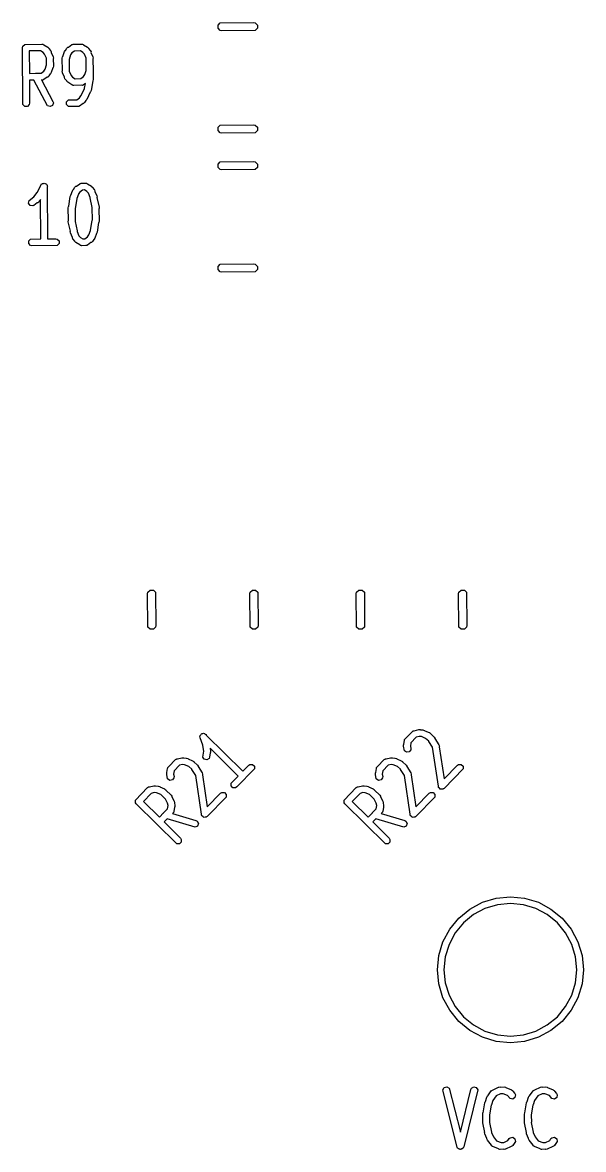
# Model space of a CAD drawing. Extents: x 124 to 187.4, y -113.2 to -74.
# Drawn here: x 143.58 to 151.65, y -112.55 to -96.34 of the extents above; entities that cross this region are included whole.
import ezdxf

# ---------------------------------------------------------------- set-up
doc = ezdxf.new("R2010")
doc.units = 0
doc.layers.add('BLACK', color=7, linetype='CONTINUOUS')

msp = doc.modelspace()

# ---------------------------------------------------------------- linework, layer by layer
at = {"layer": 'BLACK', "linetype": 'CONTINUOUS'}
for p, q in [((146.395003, -96.382039), (146.427475, -96.349567)), ((146.395003, -96.427961), (146.395003, -96.382039)), ((146.427475, -96.460433), (146.395003, -96.427961)), ((146.427475, -96.349567), (146.904564, -96.345)), ((146.904564, -96.345), (146.927525, -96.349567)), ((146.927525, -96.349567), (146.959997, -96.382039)), ((146.959997, -96.427961), (146.927525, -96.460433)), ((146.959997, -96.382039), (146.959997, -96.427961)), ((146.450436, -96.465), (146.427475, -96.460433)), ((146.927525, -96.460433), (146.450436, -96.465)), ((143.584643, -96.704895), (143.588449, -96.685761)), ((143.588449, -97.524029), (143.584643, -96.704895)), ((143.588449, -96.685761), (143.615509, -96.658701)), ((143.615509, -96.658701), (143.863214, -96.654895)), ((143.844029, -96.751677), (143.681154, -96.75418)), ((143.681154, -96.75418), (143.682653, -97.076716)), ((143.881554, -96.77441), (143.844029, -96.751677)), ((143.863214, -96.654895), (143.870462, -96.656336)), ((143.870462, -96.656336), (143.872917, -96.655846)), ((143.872917, -96.655846), (143.875323, -96.657303)), ((143.875323, -96.657303), (143.882348, -96.658701)), ((143.882348, -96.658701), (143.889598, -96.665951)), ((143.889598, -96.665951), (143.945722, -96.699951)), ((143.945722, -96.699951), (143.945832, -96.699967)), ((143.945832, -96.699967), (143.945919, -96.700071)), ((143.945919, -96.700071), (143.948092, -96.701387)), ((143.948092, -96.701387), (143.961901, -96.715168)), ((143.961901, -96.715168), (143.962912, -96.720227)), ((143.962912, -96.720227), (143.985428, -96.746933)), ((143.985428, -96.746933), (143.985462, -96.746949)), ((143.985462, -96.746949), (143.985482, -96.746998)), ((143.985482, -96.746998), (143.988928, -96.751085)), ((143.988928, -96.751085), (143.997364, -96.768676)), ((143.997364, -96.768676), (143.996651, -96.773665)), ((144.164591, -96.833427), (144.187827, -96.763529)), ((144.187827, -96.763529), (144.198109, -96.746949)), ((144.198109, -96.746949), (144.201744, -96.745296)), ((144.201744, -96.745296), (144.221628, -96.715375)), ((144.221628, -96.715375), (144.22167, -96.715168)), ((144.22167, -96.715168), (144.221857, -96.71503)), ((144.221857, -96.71503), (144.223214, -96.71299)), ((144.223214, -96.71299), (144.237739, -96.699966)), ((144.237739, -96.699966), (144.243609, -96.699127)), ((144.243609, -96.699127), (144.292622, -96.663292)), ((144.292622, -96.663292), (144.299452, -96.660471)), ((144.332022, -96.754562), (144.293477, -96.782744)), ((144.299452, -96.660471), (144.301223, -96.658701)), ((144.301223, -96.658701), (144.303926, -96.658623)), ((144.303926, -96.658623), (144.310654, -96.655846)), ((144.310654, -96.655846), (144.321969, -96.658109)), ((144.321969, -96.658109), (144.434643, -96.654895)), ((144.416253, -96.752159), (144.332022, -96.754562)), ((144.452983, -96.77441), (144.416253, -96.752159)), ((144.434643, -96.654895), (144.441891, -96.656336)), ((144.441891, -96.656336), (144.444346, -96.655846)), ((144.444346, -96.655846), (144.446752, -96.657303)), ((144.446752, -96.657303), (144.453777, -96.658701)), ((144.453777, -96.658701), (144.461027, -96.665951)), ((144.461027, -96.665951), (144.517151, -96.699951)), ((144.517151, -96.699951), (144.517261, -96.699967)), ((144.517261, -96.699967), (144.517348, -96.700071)), ((144.517348, -96.700071), (144.519521, -96.701387)), ((144.519521, -96.701387), (144.53333, -96.715168)), ((144.53333, -96.715168), (144.534341, -96.720227)), ((144.534341, -96.720227), (144.556857, -96.746934)), ((144.556857, -96.746934), (144.556892, -96.74695)), ((144.556892, -96.74695), (144.556912, -96.746999)), ((144.556912, -96.746999), (144.560357, -96.751085)), ((144.560357, -96.751085), (144.568793, -96.768676)), ((144.568793, -96.768676), (144.56808, -96.773664)), ((143.90224, -96.798947), (143.881554, -96.77441)), ((143.92756, -96.859404), (143.90224, -96.798947)), ((143.930292, -96.955181), (143.92756, -96.859404)), ((143.996651, -96.773665), (144.023627, -96.838075)), ((144.023627, -96.838075), (144.023694, -96.838142)), ((144.023694, -96.838142), (144.023696, -96.83824)), ((144.023696, -96.83824), (144.024316, -96.839719)), ((144.024316, -96.839719), (144.027471, -96.858972)), ((144.027471, -96.858972), (144.024476, -96.86556)), ((144.024476, -96.86556), (144.02745, -96.969819)), ((144.156071, -96.857276), (144.159877, -96.838142)), ((144.156101, -96.858966), (144.156071, -96.857276)), ((144.1561, -96.858972), (144.156101, -96.858966)), ((144.156101, -96.858976), (144.1561, -96.858972)), ((144.159368, -97.038866), (144.156101, -96.858976)), ((144.159877, -96.838142), (144.164591, -96.833427)), ((144.273837, -96.811807), (144.252928, -96.874705)), ((144.252928, -96.874705), (144.256033, -97.045677)), ((144.274643, -96.811085), (144.273837, -96.811807)), ((144.293477, -96.782744), (144.274643, -96.811085)), ((144.473667, -96.798944), (144.452983, -96.77441)), ((144.498951, -96.859317), (144.473667, -96.798944)), ((144.500999, -97.033543), (144.498951, -96.859317)), ((144.56808, -96.773664), (144.595056, -96.838076)), ((144.595056, -96.838076), (144.595122, -96.838142)), ((144.595122, -96.838142), (144.595123, -96.838235)), ((144.595123, -96.838235), (144.595745, -96.83972)), ((144.598899, -96.858972), (144.595455, -96.866547)), ((144.595455, -96.866547), (144.597529, -97.043043)), ((144.595745, -96.83972), (144.598899, -96.858972)), ((143.682653, -97.076716), (143.770652, -97.075364)), ((143.770652, -97.075364), (143.772969, -97.074148)), ((143.772969, -97.074148), (143.776581, -97.075273)), ((143.776581, -97.075273), (143.851762, -97.074117)), ((143.851762, -97.074117), (143.890093, -97.046092)), ((143.890093, -97.046092), (143.908928, -97.017752)), ((143.908928, -97.017752), (143.909733, -97.017029)), ((143.909733, -97.017029), (143.930292, -96.955181)), ((143.981826, -97.08354), (143.961942, -97.113461)), ((143.985462, -97.081888), (143.981826, -97.08354)), ((143.995744, -97.065308), (143.985462, -97.081888)), ((144.018979, -96.995409), (143.995744, -97.065308)), ((144.023694, -96.990695), (144.018979, -96.995409)), ((144.0275, -96.971561), (144.023694, -96.990695)), ((144.02745, -96.969819), (144.027471, -96.969865)), ((144.027471, -96.969865), (144.027453, -96.969918)), ((144.027453, -96.969918), (144.0275, -96.971561)), ((144.1561, -97.046057), (144.159368, -97.038866)), ((144.159255, -97.065309), (144.1561, -97.046057)), ((144.159875, -97.066789), (144.159255, -97.065309)), ((144.159877, -97.066886), (144.159875, -97.066789)), ((144.159943, -97.066952), (144.159877, -97.066886)), ((144.186919, -97.131362), (144.159943, -97.066952)), ((144.256033, -97.045677), (144.281331, -97.106081)), ((144.461522, -97.122283), (144.480356, -97.093943)), ((144.480356, -97.093943), (144.481162, -97.09322)), ((144.481162, -97.09322), (144.500999, -97.033543)), ((144.597529, -97.043043), (144.598899, -97.046056)), ((144.598899, -97.046056), (144.59761, -97.049931)), ((144.59761, -97.049931), (144.598928, -97.162038)), ((143.746646, -97.172221), (143.683101, -97.173197)), ((143.683101, -97.173197), (143.684643, -97.504895)), ((143.945494, -97.543309), (143.746646, -97.172221)), ((143.860333, -97.170474), (143.855067, -97.170555)), ((143.855067, -97.170555), (144.02177, -97.481654)), ((143.872917, -97.172991), (143.860333, -97.170474)), ((143.879733, -97.170176), (143.872917, -97.172991)), ((143.882348, -97.170136), (143.879733, -97.170176)), ((143.884118, -97.168365), (143.882348, -97.170136)), ((143.890949, -97.165545), (143.884118, -97.168365)), ((143.939963, -97.129708), (143.890949, -97.165545)), ((143.945832, -97.12887), (143.939963, -97.129708)), ((143.960357, -97.115847), (143.945832, -97.12887)), ((143.961713, -97.113806), (143.960357, -97.115847)), ((143.961901, -97.113669), (143.961713, -97.113806)), ((143.961942, -97.113461), (143.961901, -97.113669)), ((144.186207, -97.13635), (144.186919, -97.131362)), ((144.194642, -97.153941), (144.186207, -97.13635)), ((144.198088, -97.158029), (144.194642, -97.153941)), ((144.198109, -97.158078), (144.198088, -97.158029)), ((144.198142, -97.158093), (144.198109, -97.158078)), ((144.220658, -97.184801), (144.198142, -97.158093)), ((144.22167, -97.18986), (144.220658, -97.184801)), ((144.235479, -97.203641), (144.22167, -97.18986)), ((144.237649, -97.204955), (144.235479, -97.203641)), ((144.237738, -97.205061), (144.237649, -97.204955)), ((144.237849, -97.205076), (144.237738, -97.205061)), ((144.293972, -97.239076), (144.237849, -97.205076)), ((144.281331, -97.106081), (144.302016, -97.130617)), ((144.301223, -97.246327), (144.293972, -97.239076)), ((144.308247, -97.247724), (144.301223, -97.246327)), ((144.302016, -97.130617), (144.338746, -97.152868)), ((144.310654, -97.249182), (144.308247, -97.247724)), ((144.313108, -97.248691), (144.310654, -97.249182)), ((144.320357, -97.250133), (144.313108, -97.248691)), ((144.43303, -97.246918), (144.320357, -97.250133)), ((144.338746, -97.152868), (144.422977, -97.150465)), ((144.422977, -97.150465), (144.461522, -97.122283)), ((144.444346, -97.249182), (144.43303, -97.246918)), ((144.451073, -97.246404), (144.444346, -97.249182)), ((144.453777, -97.246327), (144.451073, -97.246404)), ((144.455547, -97.244556), (144.453777, -97.246327)), ((144.462378, -97.241736), (144.455547, -97.244556)), ((144.488235, -97.22283), (144.462378, -97.241736)), ((144.477133, -97.290128), (144.488235, -97.22283)), ((144.592583, -97.18371), (144.569501, -97.323633)), ((144.595122, -97.181172), (144.592583, -97.18371)), ((144.598928, -97.162038), (144.595122, -97.181172)), ((144.404379, -97.427045), (144.423213, -97.398705)), ((144.423213, -97.398705), (144.427535, -97.394829)), ((144.427535, -97.394829), (144.475636, -97.292058)), ((144.475636, -97.292058), (144.477133, -97.290128)), ((144.557629, -97.344888), (144.507935, -97.451065)), ((144.562234, -97.341738), (144.557629, -97.344888)), ((144.569501, -97.323633), (144.562234, -97.341738)), ((143.615509, -97.551089), (143.588449, -97.524029)), ((143.653777, -97.551089), (143.615509, -97.551089)), ((143.680837, -97.524029), (143.653777, -97.551089)), ((143.684643, -97.504895), (143.680837, -97.524029)), ((143.982031, -97.554689), (143.945494, -97.543309)), ((144.015914, -97.536901), (143.982031, -97.554689)), ((144.027294, -97.500364), (144.015914, -97.536901)), ((144.02177, -97.481654), (144.027294, -97.500364)), ((144.21702, -97.485761), (144.24408, -97.458701)), ((144.21702, -97.524029), (144.21702, -97.485761)), ((144.24408, -97.551089), (144.21702, -97.524029)), ((144.24408, -97.458701), (144.365834, -97.455227)), ((144.263214, -97.554895), (144.24408, -97.551089)), ((144.375887, -97.55168), (144.263214, -97.554895)), ((144.365834, -97.455227), (144.404379, -97.427045)), ((144.387203, -97.553944), (144.375887, -97.55168)), ((144.39393, -97.551166), (144.387203, -97.553944)), ((144.396634, -97.551089), (144.39393, -97.551166)), ((144.398404, -97.549318), (144.396634, -97.551089)), ((144.405235, -97.546498), (144.398404, -97.549318)), ((144.454249, -97.510661), (144.405235, -97.546498)), ((144.460119, -97.509823), (144.454249, -97.510661)), ((144.474644, -97.496799), (144.460119, -97.509823)), ((144.475999, -97.494758), (144.474644, -97.496799)), ((144.476187, -97.494622), (144.475999, -97.494758)), ((144.476228, -97.494414), (144.476187, -97.494622)), ((144.494458, -97.466982), (144.476228, -97.494414)), ((144.495974, -97.466477), (144.494458, -97.466982)), ((144.507935, -97.451065), (144.495974, -97.466477)), ((146.395003, -97.852039), (146.427475, -97.819567)), ((146.395003, -97.897961), (146.395003, -97.852039)), ((146.427475, -97.930433), (146.395003, -97.897961)), ((146.427475, -97.819567), (146.904564, -97.815)), ((146.904564, -97.815), (146.927525, -97.819567)), ((146.927525, -97.819567), (146.959997, -97.852039)), ((146.959997, -97.897961), (146.927525, -97.930433)), ((146.959997, -97.852039), (146.959997, -97.897961)), ((146.450436, -97.935), (146.427475, -97.930433)), ((146.927525, -97.930433), (146.450436, -97.935)), ((146.395003, -98.382039), (146.427475, -98.349567)), ((146.395003, -98.427961), (146.395003, -98.382039)), ((146.427475, -98.349567), (146.904564, -98.345)), ((146.904564, -98.345), (146.927525, -98.349567)), ((146.927525, -98.349567), (146.959997, -98.382039)), ((146.959997, -98.382039), (146.959997, -98.427961)), ((146.427475, -98.460433), (146.395003, -98.427961)), ((146.450436, -98.465), (146.427475, -98.460433)), ((146.927525, -98.460433), (146.450436, -98.465)), ((146.959997, -98.427961), (146.927525, -98.460433)), ((143.798963, -98.785305), (143.847064, -98.682534)), ((143.847064, -98.682534), (143.859025, -98.667122)), ((143.859025, -98.667122), (143.866832, -98.664519)), ((143.866832, -98.664519), (143.872651, -98.658701)), ((143.872651, -98.658701), (143.884289, -98.658701)), ((143.884289, -98.658701), (143.89533, -98.655021)), ((143.89533, -98.655021), (143.90269, -98.658701)), ((143.90269, -98.658701), (143.910919, -98.658701)), ((143.910919, -98.658701), (143.919148, -98.66693)), ((143.919148, -98.66693), (143.929558, -98.672135)), ((143.929558, -98.672135), (143.93216, -98.679942)), ((143.93216, -98.679942), (143.937979, -98.685761)), ((143.937979, -98.685761), (143.938033, -98.697563)), ((143.938033, -98.697563), (143.941659, -98.70844)), ((143.941659, -98.70844), (143.938119, -98.716002)), ((143.938119, -98.716002), (143.941558, -99.456174)), ((144.316029, -98.745297), (144.335914, -98.715375)), ((144.335914, -98.715375), (144.335956, -98.715168)), ((144.335956, -98.715168), (144.336143, -98.71503)), ((144.336143, -98.71503), (144.3375, -98.71299)), ((144.3375, -98.71299), (144.352026, -98.699966)), ((144.352026, -98.699966), (144.357894, -98.699127)), ((144.357894, -98.699127), (144.406907, -98.663293)), ((144.406907, -98.663293), (144.413736, -98.660472)), ((144.413736, -98.660472), (144.415508, -98.658701)), ((144.415508, -98.658701), (144.418371, -98.658558)), ((144.418371, -98.658558), (144.424938, -98.655846)), ((144.424938, -98.655846), (144.43448, -98.657754)), ((144.43448, -98.657754), (144.491785, -98.654895)), ((144.491785, -98.654895), (144.499033, -98.656336)), ((144.499033, -98.656336), (144.501488, -98.655846)), ((144.501488, -98.655846), (144.503894, -98.657303)), ((144.503894, -98.657303), (144.510919, -98.658701)), ((144.510919, -98.658701), (144.518169, -98.665951)), ((144.518169, -98.665951), (144.574291, -98.69995)), ((144.574291, -98.69995), (144.574402, -98.699966)), ((144.574402, -98.699966), (144.57449, -98.70007)), ((144.57449, -98.70007), (144.576663, -98.701387)), ((144.576663, -98.701387), (144.590472, -98.715168)), ((144.590472, -98.715168), (144.591483, -98.720226)), ((143.678812, -98.905644), (143.749177, -98.854196)), ((143.749177, -98.854196), (143.794642, -98.78918)), ((143.794642, -98.78918), (143.798963, -98.785305)), ((144.248129, -98.987984), (144.271214, -98.848061)), ((144.271214, -98.848061), (144.278481, -98.829956)), ((144.278481, -98.829956), (144.280487, -98.828583)), ((144.280487, -98.828583), (144.302111, -98.763529)), ((144.302111, -98.763529), (144.312393, -98.74695)), ((144.312393, -98.74695), (144.316029, -98.745297)), ((144.363791, -98.880285), (144.340929, -99.018872)), ((144.367174, -98.874832), (144.363791, -98.880285)), ((144.388123, -98.811807), (144.367174, -98.874832)), ((144.388928, -98.811086), (144.388123, -98.811807)), ((144.407763, -98.782743), (144.388928, -98.811086)), ((144.446673, -98.754294), (144.407763, -98.782743)), ((144.474618, -98.7529), (144.446673, -98.754294)), ((144.510124, -98.774409), (144.474618, -98.7529)), ((144.53081, -98.798945), (144.510124, -98.774409)), ((144.556982, -98.861437), (144.53081, -98.798945)), ((144.556927, -98.86649), (144.556982, -98.861437)), ((144.585799, -99.003839), (144.556927, -98.86649)), ((144.591483, -98.720226), (144.614001, -98.746934)), ((144.614001, -98.746934), (144.614035, -98.74695)), ((144.614035, -98.74695), (144.614055, -98.746998)), ((144.614055, -98.746998), (144.6175, -98.751084)), ((144.6175, -98.751084), (144.625935, -98.768675)), ((144.625935, -98.768675), (144.625222, -98.773662)), ((144.625222, -98.773662), (144.652888, -98.83972)), ((144.652888, -98.83972), (144.656042, -98.858972)), ((144.656042, -98.858972), (144.654678, -98.861972)), ((144.654678, -98.861972), (144.683786, -99.000442)), ((143.671307, -98.943169), (143.678812, -98.905644)), ((143.692534, -98.97501), (143.671307, -98.943169)), ((143.730059, -98.982515), (143.692534, -98.97501)), ((143.748091, -98.975069), (143.730059, -98.982515)), ((143.797103, -98.939233), (143.748091, -98.975069)), ((143.802974, -98.938395), (143.797103, -98.939233)), ((143.817499, -98.925371), (143.802974, -98.938395)), ((143.819, -98.923224), (143.817499, -98.925371)), ((143.819043, -98.923193), (143.819, -98.923224)), ((143.819051, -98.92315), (143.819043, -98.923193)), ((143.842642, -98.889414), (143.819051, -98.92315)), ((143.84528, -99.457186), (143.842642, -98.889414)), ((144.241785, -99.009657), (144.245591, -98.990523)), ((144.244999, -99.186706), (144.241785, -99.009657)), ((144.245591, -98.990523), (144.248129, -98.987984)), ((144.340929, -99.018872), (144.338599, -99.024676)), ((144.338599, -99.024676), (144.341785, -99.200133)), ((144.584642, -99.009657), (144.585799, -99.003839)), ((144.587827, -99.185114), (144.584642, -99.009657)), ((144.683571, -99.01995), (144.681427, -99.023083)), ((144.681427, -99.023083), (144.684642, -99.200133)), ((144.683786, -99.000442), (144.683571, -99.01995)), ((144.242641, -99.209348), (144.242856, -99.18984)), ((144.242856, -99.18984), (144.244999, -99.186706)), ((144.341785, -99.200133), (144.340627, -99.20595)), ((144.562635, -99.329506), (144.585498, -99.190919)), ((144.585498, -99.190919), (144.587827, -99.185114)), ((144.684642, -99.200133), (144.680836, -99.219267)), ((144.27175, -99.347816), (144.242641, -99.209348)), ((144.270386, -99.350818), (144.27175, -99.347816)), ((144.27354, -99.37007), (144.270386, -99.350818)), ((144.340627, -99.20595), (144.369501, -99.3433)), ((144.369501, -99.3433), (144.369445, -99.348354)), ((144.369445, -99.348354), (144.395617, -99.410844)), ((144.538305, -99.397982), (144.559255, -99.334958)), ((144.559255, -99.334958), (144.562635, -99.329506)), ((144.655215, -99.361728), (144.647948, -99.379833)), ((144.678297, -99.221805), (144.655215, -99.361728)), ((144.680836, -99.219267), (144.678297, -99.221805)), ((143.674162, -99.485761), (143.701222, -99.458701)), ((143.674162, -99.524029), (143.674162, -99.485761)), ((143.701222, -99.551089), (143.674162, -99.524029)), ((143.701222, -99.458701), (143.84528, -99.457186)), ((143.941558, -99.456174), (144.063213, -99.454895)), ((144.063213, -99.454895), (144.082347, -99.458701)), ((144.082347, -99.458701), (144.109407, -99.485761)), ((144.109407, -99.524029), (144.082347, -99.551089)), ((144.109407, -99.485761), (144.109407, -99.524029)), ((144.301204, -99.436123), (144.27354, -99.37007)), ((144.300492, -99.441113), (144.301204, -99.436123)), ((144.308928, -99.458704), (144.300492, -99.441113)), ((144.312373, -99.46279), (144.308928, -99.458704)), ((144.312394, -99.46284), (144.312373, -99.46279)), ((144.312427, -99.462855), (144.312394, -99.46284)), ((144.334944, -99.489563), (144.312427, -99.462855)), ((144.335956, -99.494622), (144.334944, -99.489563)), ((144.349765, -99.508402), (144.335956, -99.494622)), ((144.351933, -99.509716), (144.349765, -99.508402)), ((144.352025, -99.509824), (144.351933, -99.509716)), ((144.352139, -99.50984), (144.352025, -99.509824)), ((144.408257, -99.543838), (144.352139, -99.50984)), ((144.395617, -99.410844), (144.416302, -99.435379)), ((144.416302, -99.435379), (144.451808, -99.456889)), ((144.451808, -99.456889), (144.479753, -99.455495)), ((144.479753, -99.455495), (144.518665, -99.427045)), ((144.518665, -99.427045), (144.5375, -99.398704)), ((144.568532, -99.510662), (144.51952, -99.546498)), ((144.5375, -99.398704), (144.538305, -99.397982)), ((144.574403, -99.509824), (144.568532, -99.510662)), ((144.588928, -99.4968), (144.574403, -99.509824)), ((144.590284, -99.494759), (144.588928, -99.4968)), ((144.590472, -99.494622), (144.590284, -99.494759)), ((144.590513, -99.494414), (144.590472, -99.494622)), ((144.610399, -99.464491), (144.590513, -99.494414)), ((144.614034, -99.462839), (144.610399, -99.464491)), ((144.624317, -99.44626), (144.614034, -99.462839)), ((144.64594, -99.381206), (144.624317, -99.44626)), ((144.647948, -99.379833), (144.64594, -99.381206)), ((143.720356, -99.554895), (143.701222, -99.551089)), ((144.082347, -99.551089), (143.720356, -99.554895)), ((144.415508, -99.551089), (144.408257, -99.543838)), ((144.422531, -99.552486), (144.415508, -99.551089)), ((144.424938, -99.553944), (144.422531, -99.552486)), ((144.427392, -99.553453), (144.424938, -99.553944)), ((144.434642, -99.554895), (144.427392, -99.553453)), ((144.491946, -99.552035), (144.434642, -99.554895)), ((144.501488, -99.553944), (144.491946, -99.552035)), ((144.508056, -99.551231), (144.501488, -99.553944)), ((144.510919, -99.551089), (144.508056, -99.551231)), ((144.512689, -99.549318), (144.510919, -99.551089)), ((144.51952, -99.546498), (144.512689, -99.549318)), ((146.395003, -99.852039), (146.427475, -99.819567)), ((146.395003, -99.897961), (146.395003, -99.852039)), ((146.427475, -99.819567), (146.904564, -99.815)), ((146.904564, -99.815), (146.927525, -99.819567)), ((146.927525, -99.819567), (146.959997, -99.852039)), ((146.959997, -99.852039), (146.959997, -99.897961)), ((146.427475, -99.930433), (146.395003, -99.897961)), ((146.450436, -99.935), (146.427475, -99.930433)), ((146.927525, -99.930433), (146.450436, -99.935)), ((146.959997, -99.897961), (146.927525, -99.930433)), ((145.3825, -104.562936), (145.387067, -104.539975)), ((145.387067, -104.539975), (145.419539, -104.507503)), ((145.419539, -104.507503), (145.465461, -104.507503)), ((145.465461, -104.507503), (145.497933, -104.539975)), ((145.497933, -104.539975), (145.5025, -105.017064)), ((146.8525, -104.562936), (146.857067, -104.539975)), ((146.857067, -104.539975), (146.889539, -104.507503)), ((146.889539, -104.507503), (146.935461, -104.507503)), ((146.935461, -104.507503), (146.967933, -104.539975)), ((146.967933, -104.539975), (146.9725, -105.017064)), ((148.3825, -104.562936), (148.387067, -104.539975)), ((148.387067, -104.539975), (148.419539, -104.507503)), ((148.419539, -104.507503), (148.465461, -104.507503)), ((148.465461, -104.507503), (148.497933, -104.539975)), ((148.497933, -104.539975), (148.5025, -105.017064)), ((149.8525, -104.562936), (149.857067, -104.539975)), ((149.857067, -104.539975), (149.889539, -104.507503)), ((149.889539, -104.507503), (149.935461, -104.507503)), ((149.935461, -104.507503), (149.967933, -104.539975)), ((149.967933, -104.539975), (149.9725, -105.017064)), ((145.387067, -105.040025), (145.3825, -104.562936)), ((146.857067, -105.040025), (146.8525, -104.562936)), ((148.387067, -105.040025), (148.3825, -104.562936)), ((149.857067, -105.040025), (149.8525, -104.562936)), ((145.419539, -105.072497), (145.387067, -105.040025)), ((145.497933, -105.040025), (145.465461, -105.072497)), ((145.5025, -105.017064), (145.497933, -105.040025)), ((146.889539, -105.072497), (146.857067, -105.040025)), ((146.967933, -105.040025), (146.935461, -105.072497)), ((146.9725, -105.017064), (146.967933, -105.040025)), ((148.419539, -105.072497), (148.387067, -105.040025)), ((148.497933, -105.040025), (148.465461, -105.072497)), ((148.5025, -105.017064), (148.497933, -105.040025)), ((149.889539, -105.072497), (149.857067, -105.040025)), ((149.967933, -105.040025), (149.935461, -105.072497)), ((149.9725, -105.017064), (149.967933, -105.040025)), ((145.465461, -105.072497), (145.419539, -105.072497)), ((146.935461, -105.072497), (146.889539, -105.072497)), ((148.465461, -105.072497), (148.419539, -105.072497)), ((149.935461, -105.072497), (149.889539, -105.072497)), ((146.134123, -106.614627), (146.137803, -106.607266)), ((146.136563, -106.633982), (146.134123, -106.614627)), ((146.17522, -106.740664), (146.136563, -106.633982)), ((146.137803, -106.599037), (146.146032, -106.590807)), ((146.137803, -106.607266), (146.137803, -106.599037)), ((146.146032, -106.590807), (146.151237, -106.580398)), ((146.151237, -106.580398), (146.159044, -106.577795)), ((146.159044, -106.577795), (146.164863, -106.571977)), ((146.164863, -106.571977), (146.176501, -106.571977)), ((146.176501, -106.571977), (146.187541, -106.568297)), ((146.187541, -106.568297), (146.194901, -106.571977)), ((146.194901, -106.571977), (146.203131, -106.571977)), ((146.203131, -106.571977), (146.211515, -106.580283)), ((146.211515, -106.580283), (146.22177, -106.585411)), ((146.22177, -106.585411), (146.224615, -106.593262)), ((146.224615, -106.593262), (146.750426, -107.114211)), ((149.077193, -106.659647), (149.079034, -106.657716)), ((149.077193, -106.66215), (149.077193, -106.659647)), ((149.079034, -106.657716), (149.081842, -106.650959)), ((149.081842, -106.650959), (149.091844, -106.64429)), ((149.091844, -106.64429), (149.189048, -106.54241)), ((149.244479, -106.624272), (149.16674, -106.705752)), ((149.189048, -106.54241), (149.195192, -106.538304)), ((149.195192, -106.538304), (149.196582, -106.53622)), ((149.196582, -106.53622), (149.199315, -106.535548)), ((149.199315, -106.535548), (149.205269, -106.531571)), ((149.205269, -106.531571), (149.215522, -106.531571)), ((149.215522, -106.531571), (149.279245, -106.515929)), ((149.286525, -106.613952), (149.244479, -106.624272)), ((149.279245, -106.515929), (149.279337, -106.515861)), ((149.279337, -106.515861), (149.279476, -106.515872)), ((149.279476, -106.515872), (149.281941, -106.515268)), ((149.281941, -106.515268), (149.30145, -106.515248)), ((149.318505, -106.616675), (149.286525, -106.613952)), ((149.30145, -106.515248), (149.305742, -106.518109)), ((149.305742, -106.518109), (149.340548, -106.521073)), ((149.379221, -106.641546), (149.318505, -106.616675)), ((149.340548, -106.521073), (149.340584, -106.52106)), ((149.340584, -106.52106), (149.340634, -106.52108)), ((149.340634, -106.52108), (149.345958, -106.521534)), ((149.345958, -106.521534), (149.364362, -106.528007)), ((149.364362, -106.528007), (149.367385, -106.532038)), ((149.367385, -106.532038), (149.432005, -106.558509)), ((149.423188, -106.682137), (149.379221, -106.641546)), ((149.432005, -106.558509), (149.432098, -106.558509)), ((149.432098, -106.558509), (149.432172, -106.558577)), ((149.432172, -106.558577), (149.433655, -106.559185)), ((149.433655, -106.559185), (149.449499, -106.570568)), ((149.449499, -106.570568), (149.451796, -106.576694)), ((149.451796, -106.576694), (149.502195, -106.623223)), ((149.502195, -106.623223), (149.513033, -106.639444)), ((149.513033, -106.639444), (149.513033, -106.644133)), ((149.513033, -106.644133), (149.570323, -106.733868)), ((146.174905, -106.746461), (146.17522, -106.740664)), ((146.18873, -106.824583), (146.174905, -106.746461)), ((146.683063, -107.183005), (146.279722, -106.783394)), ((146.279722, -106.783394), (146.286896, -106.823932)), ((149.060421, -106.753195), (149.061483, -106.733715)), ((149.060905, -106.755598), (149.060421, -106.753195)), ((149.06087, -106.755827), (149.060905, -106.755598)), ((149.060986, -106.756001), (149.06087, -106.755827)), ((149.073629, -106.81874), (149.060986, -106.756001)), ((149.061483, -106.733715), (149.06504, -106.728971)), ((149.06504, -106.728971), (149.074358, -106.668975)), ((149.104244, -106.841701), (149.073629, -106.81874)), ((149.074358, -106.668975), (149.077193, -106.66215)), ((149.165089, -106.805675), (149.142127, -106.836289)), ((149.16674, -106.705752), (149.159428, -106.752834)), ((149.159428, -106.752834), (149.166151, -106.786195)), ((149.166151, -106.786195), (149.165089, -106.805675)), ((149.423964, -106.684303), (149.423188, -106.682137)), ((149.47838, -106.769535), (149.423964, -106.684303)), ((149.562067, -107.329539), (149.47838, -106.769535)), ((149.570323, -106.733868), (149.57039, -106.734057)), ((149.57039, -106.734057), (149.570472, -106.734118)), ((149.570472, -106.734118), (149.570514, -106.734402)), ((149.570514, -106.734402), (149.576904, -106.752234)), ((149.576904, -106.752234), (149.574572, -106.761558)), ((149.574572, -106.761558), (149.64354, -107.223067)), ((145.687781, -107.048353), (145.784986, -106.946472)), ((145.784986, -106.946472), (145.79113, -106.942366)), ((145.79113, -106.942366), (145.792519, -106.940283)), ((145.792519, -106.940283), (145.795252, -106.939612)), ((145.795252, -106.939612), (145.801207, -106.935633)), ((145.801207, -106.935633), (145.811462, -106.935633)), ((145.811462, -106.935633), (145.875184, -106.91999)), ((145.875184, -106.91999), (145.875276, -106.919922)), ((145.875276, -106.919922), (145.875415, -106.919933)), ((145.875415, -106.919933), (145.877879, -106.919329)), ((145.877879, -106.919329), (145.897388, -106.919308)), ((145.897388, -106.919308), (145.901681, -106.92217)), ((145.901681, -106.92217), (145.936485, -106.925134)), ((145.936485, -106.925134), (145.936521, -106.925121)), ((145.936521, -106.925121), (145.936571, -106.925141)), ((145.936571, -106.925141), (145.941896, -106.925595)), ((145.941896, -106.925595), (145.9603, -106.932068)), ((145.9603, -106.932068), (145.963324, -106.9361)), ((145.963324, -106.9361), (146.027944, -106.96257)), ((146.027944, -106.96257), (146.028037, -106.96257)), ((146.028037, -106.96257), (146.028111, -106.962638)), ((146.028111, -106.962638), (146.029594, -106.963246)), ((146.029594, -106.963246), (146.045438, -106.974628)), ((146.045438, -106.974628), (146.047735, -106.980756)), ((146.047735, -106.980756), (146.098134, -107.027284)), ((146.175354, -106.910717), (146.18873, -106.824583)), ((146.196582, -106.942559), (146.175354, -106.910717)), ((146.234106, -106.950063), (146.196582, -106.942559)), ((146.265948, -106.928835), (146.234106, -106.950063)), ((146.273432, -106.910819), (146.265948, -106.928835)), ((146.282749, -106.850823), (146.273432, -106.910819)), ((146.286307, -106.84608), (146.282749, -106.850823)), ((146.287369, -106.8266), (146.286307, -106.84608)), ((146.286896, -106.823932), (146.28692, -106.823967)), ((146.28692, -106.823967), (146.286912, -106.824018)), ((146.286912, -106.824018), (146.287369, -106.8266)), ((148.687781, -107.048353), (148.784986, -106.946472)), ((148.784986, -106.946472), (148.79113, -106.942366)), ((148.79113, -106.942366), (148.792519, -106.940283)), ((148.792519, -106.940283), (148.795252, -106.939612)), ((148.795252, -106.939612), (148.801207, -106.935633)), ((148.801207, -106.935633), (148.811462, -106.935633)), ((148.811462, -106.935633), (148.875184, -106.91999)), ((148.875184, -106.91999), (148.875276, -106.919922)), ((148.875276, -106.919922), (148.875415, -106.919933)), ((148.875415, -106.919933), (148.877879, -106.919329)), ((148.877879, -106.919329), (148.897388, -106.919308)), ((148.897388, -106.919308), (148.901681, -106.92217)), ((148.901681, -106.92217), (148.936485, -106.925134)), ((148.936485, -106.925134), (148.936521, -106.925121)), ((148.936521, -106.925121), (148.936571, -106.925141)), ((148.936571, -106.925141), (148.941896, -106.925595)), ((148.941896, -106.925595), (148.9603, -106.932068)), ((148.9603, -106.932068), (148.963324, -106.9361)), ((148.963324, -106.9361), (149.027944, -106.96257)), ((149.027944, -106.96257), (149.028037, -106.96257)), ((149.028037, -106.96257), (149.028111, -106.962638)), ((149.028111, -106.962638), (149.029594, -106.963246)), ((149.029594, -106.963246), (149.045438, -106.974628)), ((149.045438, -106.974628), (149.047735, -106.980756)), ((149.047735, -106.980756), (149.098134, -107.027284)), ((149.142127, -106.836289), (149.104244, -106.841701)), ((145.65636, -107.157257), (145.657421, -107.137777)), ((145.657421, -107.137777), (145.660978, -107.133033)), ((145.660978, -107.133033), (145.670297, -107.073036)), ((145.670297, -107.073036), (145.673132, -107.066212)), ((145.673132, -107.063708), (145.674974, -107.061776)), ((145.673132, -107.066212), (145.673132, -107.063708)), ((145.674974, -107.061776), (145.677782, -107.05502)), ((145.677782, -107.05502), (145.687781, -107.048353)), ((145.762679, -107.109813), (145.755366, -107.156897)), ((145.840417, -107.028334), (145.762679, -107.109813)), ((145.882463, -107.018013), (145.840417, -107.028334)), ((145.914442, -107.020736), (145.882463, -107.018013)), ((145.97516, -107.045607), (145.914442, -107.020736)), ((146.019127, -107.086198), (145.97516, -107.045607)), ((146.019903, -107.088364), (146.019127, -107.086198)), ((146.074319, -107.173596), (146.019903, -107.088364)), ((146.098134, -107.027284), (146.108972, -107.043505)), ((146.108972, -107.043505), (146.108972, -107.048194)), ((146.108972, -107.048194), (146.166262, -107.137929)), ((146.166262, -107.137929), (146.16633, -107.138119)), ((146.16633, -107.138119), (146.166411, -107.13818)), ((146.166411, -107.13818), (146.166453, -107.138462)), ((146.166453, -107.138462), (146.172843, -107.156295)), ((146.917094, -107.081774), (146.663819, -107.34043)), ((146.750426, -107.114211), (146.835544, -107.027284)), ((146.835544, -107.027284), (146.851765, -107.016445)), ((146.851765, -107.016445), (146.890034, -107.016445)), ((146.890034, -107.016445), (146.917094, -107.043505)), ((146.917094, -107.043505), (146.917094, -107.081774)), ((148.65636, -107.157257), (148.657421, -107.137777)), ((148.657421, -107.137777), (148.660978, -107.133033)), ((148.660978, -107.133033), (148.670297, -107.073036)), ((148.670297, -107.073036), (148.673132, -107.066212)), ((148.673132, -107.063708), (148.674974, -107.061776)), ((148.673132, -107.066212), (148.673132, -107.063708)), ((148.674974, -107.061776), (148.677782, -107.05502)), ((148.677782, -107.05502), (148.687781, -107.048353)), ((148.762679, -107.109813), (148.755366, -107.156897)), ((148.840417, -107.028334), (148.762679, -107.109813)), ((148.882463, -107.018013), (148.840417, -107.028334)), ((148.914442, -107.020736), (148.882463, -107.018013)), ((148.97516, -107.045607), (148.914442, -107.020736)), ((149.019127, -107.086198), (148.97516, -107.045607)), ((149.019903, -107.088364), (149.019127, -107.086198)), ((149.074319, -107.173596), (149.019903, -107.088364)), ((149.098134, -107.027284), (149.108972, -107.043505)), ((149.108972, -107.043505), (149.108972, -107.048194)), ((149.108972, -107.048194), (149.166262, -107.137929)), ((149.166262, -107.137929), (149.16633, -107.138119)), ((149.16633, -107.138119), (149.166411, -107.13818)), ((149.166411, -107.13818), (149.166453, -107.138462)), ((149.166453, -107.138462), (149.172843, -107.156295)), ((149.64354, -107.223067), (149.835545, -107.027283)), ((149.917094, -107.081773), (149.643616, -107.360633)), ((149.835545, -107.027283), (149.851766, -107.016445)), ((149.851766, -107.016445), (149.890035, -107.016445)), ((149.890035, -107.016445), (149.917094, -107.043504)), ((149.917094, -107.043504), (149.917094, -107.081773)), ((145.656843, -107.159657), (145.65636, -107.157257)), ((145.656808, -107.159888), (145.656843, -107.159657)), ((145.656925, -107.160064), (145.656808, -107.159888)), ((145.669569, -107.222801), (145.656925, -107.160064)), ((145.700184, -107.245762), (145.669569, -107.222801)), ((145.738067, -107.24035), (145.700184, -107.245762)), ((145.761028, -107.209735), (145.738067, -107.24035)), ((145.755366, -107.156897), (145.762089, -107.190255)), ((145.762089, -107.190255), (145.761028, -107.209735)), ((146.158005, -107.733601), (146.074319, -107.173596)), ((146.172843, -107.156295), (146.170511, -107.16562)), ((146.170511, -107.16562), (146.239478, -107.627129)), ((146.58227, -107.285941), (146.683063, -107.183005)), ((146.58227, -107.324209), (146.58227, -107.285941)), ((148.656843, -107.159657), (148.65636, -107.157257)), ((148.656808, -107.159888), (148.656843, -107.159657)), ((148.656925, -107.160064), (148.656808, -107.159888)), ((148.669569, -107.222801), (148.656925, -107.160064)), ((148.700184, -107.245762), (148.669569, -107.222801)), ((148.738067, -107.24035), (148.700184, -107.245762)), ((148.761028, -107.209735), (148.738067, -107.24035)), ((148.755366, -107.156897), (148.762089, -107.190255)), ((148.762089, -107.190255), (148.761028, -107.209735)), ((149.158005, -107.733601), (149.074319, -107.173596)), ((149.172843, -107.156295), (149.170511, -107.16562)), ((149.170511, -107.16562), (149.239478, -107.627129)), ((145.208462, -107.528378), (145.380925, -107.350533)), ((145.435794, -107.432533), (145.322394, -107.549472)), ((145.380925, -107.350533), (145.387069, -107.346427)), ((145.387069, -107.346427), (145.388458, -107.344344)), ((145.388458, -107.344344), (145.391191, -107.343673)), ((145.391191, -107.343673), (145.397146, -107.339694)), ((145.397146, -107.339694), (145.407401, -107.339694)), ((145.407401, -107.339694), (145.471123, -107.324051)), ((145.478402, -107.422074), (145.435794, -107.432533)), ((145.471123, -107.324051), (145.471215, -107.323983)), ((145.471215, -107.323983), (145.471354, -107.323994)), ((145.471354, -107.323994), (145.473818, -107.32339)), ((145.473818, -107.32339), (145.493327, -107.323369)), ((145.510381, -107.424797), (145.478402, -107.422074)), ((145.493327, -107.323369), (145.49762, -107.326231)), ((145.49762, -107.326231), (145.532424, -107.329195)), ((145.571035, -107.449642), (145.510381, -107.424797)), ((145.532424, -107.329195), (145.53246, -107.329182)), ((145.53246, -107.329182), (145.53251, -107.329202)), ((145.53251, -107.329202), (145.537835, -107.329656)), ((145.537835, -107.329656), (145.556239, -107.336129)), ((145.556239, -107.336129), (145.559263, -107.340161)), ((145.559263, -107.340161), (145.623883, -107.366631)), ((145.640691, -107.515435), (145.571035, -107.449642)), ((145.623883, -107.366631), (145.623976, -107.366631)), ((145.623976, -107.366631), (145.624047, -107.366698)), ((145.624047, -107.366698), (145.625533, -107.367307)), ((145.625533, -107.367307), (145.641377, -107.378689)), ((145.641377, -107.378689), (145.643918, -107.385467)), ((145.643918, -107.385467), (145.719743, -107.457085)), ((145.719743, -107.457085), (145.71979, -107.457103)), ((145.71979, -107.457103), (145.719815, -107.457153)), ((145.719815, -107.457153), (145.721009, -107.458281)), ((145.721009, -107.458281), (145.731848, -107.474502)), ((146.239478, -107.627129), (146.431484, -107.431345)), ((146.431484, -107.431345), (146.447705, -107.420506)), ((146.447705, -107.420506), (146.485973, -107.420506)), ((146.485973, -107.420506), (146.513033, -107.447566)), ((146.513033, -107.447566), (146.513033, -107.485834)), ((146.60933, -107.351269), (146.58227, -107.324209)), ((146.647598, -107.351269), (146.60933, -107.351269)), ((146.663819, -107.34043), (146.647598, -107.351269)), ((148.208462, -107.528378), (148.380925, -107.350533)), ((148.435794, -107.432533), (148.322394, -107.549472)), ((148.380925, -107.350533), (148.387069, -107.346427)), ((148.387069, -107.346427), (148.388458, -107.344344)), ((148.388458, -107.344344), (148.391191, -107.343673)), ((148.391191, -107.343673), (148.397146, -107.339694)), ((148.397146, -107.339694), (148.407401, -107.339694)), ((148.407401, -107.339694), (148.471123, -107.324051)), ((148.478402, -107.422074), (148.435794, -107.432533)), ((148.471123, -107.324051), (148.471215, -107.323983)), ((148.471215, -107.323983), (148.471354, -107.323994)), ((148.471354, -107.323994), (148.473818, -107.32339)), ((148.473818, -107.32339), (148.493327, -107.323369)), ((148.510381, -107.424797), (148.478402, -107.422074)), ((148.493327, -107.323369), (148.49762, -107.326231)), ((148.49762, -107.326231), (148.532424, -107.329195)), ((148.571035, -107.449642), (148.510381, -107.424797)), ((148.532424, -107.329195), (148.53246, -107.329182)), ((148.53246, -107.329182), (148.53251, -107.329202)), ((148.53251, -107.329202), (148.537835, -107.329656)), ((148.537835, -107.329656), (148.556239, -107.336129)), ((148.556239, -107.336129), (148.559263, -107.340161)), ((148.559263, -107.340161), (148.623883, -107.366631)), ((148.640691, -107.515435), (148.571035, -107.449642)), ((148.623883, -107.366631), (148.623976, -107.366631)), ((148.623976, -107.366631), (148.624047, -107.366698)), ((148.624047, -107.366698), (148.625533, -107.367307)), ((148.625533, -107.367307), (148.641377, -107.378689)), ((148.641377, -107.378689), (148.643918, -107.385467)), ((148.643918, -107.385467), (148.719743, -107.457085)), ((148.719743, -107.457085), (148.71979, -107.457103)), ((148.71979, -107.457103), (148.719815, -107.457153)), ((148.719815, -107.457153), (148.721009, -107.458281)), ((148.721009, -107.458281), (148.731848, -107.474502)), ((149.239478, -107.627129), (149.431484, -107.431345)), ((149.431484, -107.431345), (149.447705, -107.420506)), ((149.447705, -107.420506), (149.485973, -107.420506)), ((149.485973, -107.420506), (149.513033, -107.447566)), ((149.513033, -107.447566), (149.513033, -107.485834)), ((149.562067, -107.344412), (149.562067, -107.329539)), ((149.56468, -107.347025), (149.562067, -107.344412)), ((149.565237, -107.350752), (149.56468, -107.347025)), ((149.577916, -107.360261), (149.565237, -107.350752)), ((149.589127, -107.371472), (149.577916, -107.360261)), ((149.592864, -107.371472), (149.589127, -107.371472)), ((149.595852, -107.373713), (149.592864, -107.371472)), ((149.611539, -107.371472), (149.595852, -107.373713)), ((149.627395, -107.371472), (149.611539, -107.371472)), ((149.631706, -107.36859), (149.627395, -107.371472)), ((149.633736, -107.368301), (149.631706, -107.36859)), ((149.635338, -107.366163), (149.633736, -107.368301)), ((149.643616, -107.360633), (149.635338, -107.366163)), ((145.208462, -107.566646), (145.208462, -107.528378)), ((145.219301, -107.582867), (145.208462, -107.566646)), ((145.801206, -108.159391), (145.219301, -107.582867)), ((145.322394, -107.549472), (145.551522, -107.77648)), ((145.669886, -107.573706), (145.640691, -107.515435)), ((145.669263, -107.655065), (145.67655, -107.608145)), ((145.669828, -107.574786), (145.669886, -107.573706)), ((145.67655, -107.608145), (145.669828, -107.574786)), ((145.731848, -107.474502), (145.731848, -107.481169)), ((145.731848, -107.481169), (145.764844, -107.547025)), ((145.770938, -107.632009), (145.761621, -107.692004)), ((145.764844, -107.547025), (145.769297, -107.566019)), ((145.769297, -107.566019), (145.767894, -107.569757)), ((145.767894, -107.569757), (145.774991, -107.604976)), ((145.774496, -107.627266), (145.770938, -107.632009)), ((145.775558, -107.607786), (145.774496, -107.627266)), ((145.774991, -107.604976), (145.775109, -107.605152)), ((145.775109, -107.605152), (145.775073, -107.605381)), ((145.775073, -107.605381), (145.775558, -107.607786)), ((146.513033, -107.485834), (146.239554, -107.764695)), ((148.208462, -107.566646), (148.208462, -107.528378)), ((148.219301, -107.582867), (148.208462, -107.566646)), ((148.801206, -108.159391), (148.219301, -107.582867)), ((148.322394, -107.549472), (148.551522, -107.77648)), ((148.669886, -107.573706), (148.640691, -107.515435)), ((148.669263, -107.655065), (148.67655, -107.608145)), ((148.669828, -107.574786), (148.669886, -107.573706)), ((148.67655, -107.608145), (148.669828, -107.574786)), ((148.731848, -107.474502), (148.731848, -107.481169)), ((148.731848, -107.481169), (148.764844, -107.547025)), ((148.770938, -107.632009), (148.761621, -107.692004)), ((148.764844, -107.547025), (148.769297, -107.566019)), ((148.769297, -107.566019), (148.767894, -107.569757)), ((148.767894, -107.569757), (148.774991, -107.604976)), ((148.774496, -107.627266), (148.770938, -107.632009)), ((148.775558, -107.607786), (148.774496, -107.627266)), ((148.774991, -107.604976), (148.775109, -107.605152)), ((148.775109, -107.605152), (148.775073, -107.605381)), ((148.775073, -107.605381), (148.775558, -107.607786)), ((149.513033, -107.485834), (149.239554, -107.764695)), ((145.551522, -107.77648), (145.61279, -107.7133)), ((145.61279, -107.7133), (145.613569, -107.710802)), ((145.613569, -107.710802), (145.616919, -107.709043)), ((145.616919, -107.709043), (145.669263, -107.655065)), ((145.743457, -107.717139), (145.739791, -107.720919)), ((145.739791, -107.720919), (146.077647, -107.823023)), ((145.754137, -107.71002), (145.743457, -107.717139)), ((145.756966, -107.703209), (145.754137, -107.71002)), ((145.758786, -107.701333), (145.756966, -107.703209)), ((145.761621, -107.692004), (145.758786, -107.698828)), ((145.758786, -107.698828), (145.758786, -107.701333)), ((146.158005, -107.748474), (146.158005, -107.733601)), ((146.160618, -107.751087), (146.158005, -107.748474)), ((146.161175, -107.754814), (146.160618, -107.751087)), ((146.173856, -107.764325), (146.161175, -107.754814)), ((146.185065, -107.775534), (146.173856, -107.764325)), ((146.188801, -107.775534), (146.185065, -107.775534)), ((146.19179, -107.777776), (146.188801, -107.775534)), ((146.207484, -107.775534), (146.19179, -107.777776)), ((146.223333, -107.775534), (146.207484, -107.775534)), ((146.227643, -107.772654), (146.223333, -107.775534)), ((146.229673, -107.772364), (146.227643, -107.772654)), ((146.231276, -107.770226), (146.229673, -107.772364)), ((146.239554, -107.764695), (146.231276, -107.770226)), ((148.551522, -107.77648), (148.61279, -107.7133)), ((148.61279, -107.7133), (148.613569, -107.710802)), ((148.613569, -107.710802), (148.616919, -107.709043)), ((148.616919, -107.709043), (148.669263, -107.655065)), ((148.743457, -107.717139), (148.739791, -107.720919)), ((148.739791, -107.720919), (149.077647, -107.823023)), ((148.754137, -107.71002), (148.743457, -107.717139)), ((148.756966, -107.703209), (148.754137, -107.71002)), ((148.758786, -107.701333), (148.756966, -107.703209)), ((148.761621, -107.692004), (148.758786, -107.698828)), ((148.758786, -107.698828), (148.758786, -107.701333)), ((149.158005, -107.748474), (149.158005, -107.733601)), ((149.160618, -107.751087), (149.158005, -107.748474)), ((149.161175, -107.754814), (149.160618, -107.751087)), ((149.173856, -107.764325), (149.161175, -107.754814)), ((149.185065, -107.775534), (149.173856, -107.764325)), ((149.188801, -107.775534), (149.185065, -107.775534)), ((149.19179, -107.777776), (149.188801, -107.775534)), ((149.207484, -107.775534), (149.19179, -107.777776)), ((149.223333, -107.775534), (149.207484, -107.775534)), ((149.227643, -107.772654), (149.223333, -107.775534)), ((149.229673, -107.772364), (149.227643, -107.772654)), ((149.231276, -107.770226), (149.229673, -107.772364)), ((149.239554, -107.764695), (149.231276, -107.770226)), ((145.664303, -107.798763), (145.620061, -107.844386)), ((145.620061, -107.844386), (145.855696, -108.077841)), ((146.067309, -107.920555), (145.664303, -107.798763)), ((146.101192, -107.902767), (146.067309, -107.920555)), ((146.077647, -107.823023), (146.094784, -107.832347)), ((146.094784, -107.832347), (146.112572, -107.86623)), ((146.112572, -107.86623), (146.101192, -107.902767)), ((148.664303, -107.798763), (148.620061, -107.844386)), ((148.620061, -107.844386), (148.855696, -108.077841)), ((149.067309, -107.920555), (148.664303, -107.798763)), ((149.101192, -107.902767), (149.067309, -107.920555)), ((149.077647, -107.823023), (149.094784, -107.832347)), ((149.094784, -107.832347), (149.112572, -107.86623)), ((149.112572, -107.86623), (149.101192, -107.902767)), ((145.855696, -108.077841), (145.866535, -108.094062)), ((145.866535, -108.094062), (145.866535, -108.132331)), ((148.855696, -108.077841), (148.866535, -108.094062)), ((148.866535, -108.094062), (148.866535, -108.132331)), ((145.839475, -108.159391), (145.801206, -108.159391)), ((145.866535, -108.132331), (145.839475, -108.159391)), ((148.839475, -108.159391), (148.801206, -108.159391)), ((148.866535, -108.132331), (148.839475, -108.159391)), ((150.392655, -108.940175), (150.5975, -108.92)), ((150.5975, -108.92), (150.802345, -108.940175)), ((150.014151, -109.096957), (150.195682, -108.999926)), ((150.232192, -109.088067), (150.067154, -109.176282)), ((150.195682, -108.999926), (150.392655, -108.940175)), ((150.411267, -109.033745), (150.232192, -109.088067)), ((150.5975, -109.015403), (150.411267, -109.033745)), ((150.783733, -109.033745), (150.5975, -109.015403)), ((150.962808, -109.088067), (150.783733, -109.033745)), ((150.802345, -108.940175), (150.999318, -108.999926)), ((151.127846, -109.176282), (150.962808, -109.088067)), ((150.999318, -108.999926), (151.180849, -109.096957)), ((149.724457, -109.386651), (149.855038, -109.227538)), ((149.855038, -109.227538), (150.014151, -109.096957)), ((150.067154, -109.176282), (149.922498, -109.294998)), ((151.272502, -109.294998), (151.127846, -109.176282)), ((151.180849, -109.096957), (151.339962, -109.227538)), ((151.339962, -109.227538), (151.470543, -109.386651)), ((149.627426, -109.568182), (149.724457, -109.386651)), ((149.922498, -109.294998), (149.803782, -109.439654)), ((151.391218, -109.439654), (151.272502, -109.294998)), ((151.470543, -109.386651), (151.567574, -109.568182)), ((149.567675, -109.765155), (149.627426, -109.568182)), ((149.803782, -109.439654), (149.715567, -109.604692)), ((151.479433, -109.604692), (151.391218, -109.439654)), ((151.567574, -109.568182), (151.627325, -109.765155)), ((149.715567, -109.604692), (149.661245, -109.783767)), ((151.533755, -109.783767), (151.479433, -109.604692)), ((149.5475, -109.97), (149.567675, -109.765155)), ((149.661245, -109.783767), (149.642903, -109.97)), ((151.552097, -109.97), (151.533755, -109.783767)), ((151.627325, -109.765155), (151.6475, -109.97)), ((149.567675, -110.174845), (149.5475, -109.97)), ((149.642903, -109.97), (149.661245, -110.156233)), ((151.533755, -110.156233), (151.552097, -109.97)), ((151.6475, -109.97), (151.627325, -110.174845)), ((149.627426, -110.371818), (149.567675, -110.174845)), ((149.661245, -110.156233), (149.715567, -110.335308)), ((151.479433, -110.335308), (151.533755, -110.156233)), ((151.627325, -110.174845), (151.567574, -110.371818)), ((149.724457, -110.553349), (149.627426, -110.371818)), ((149.715567, -110.335308), (149.803782, -110.500346)), ((151.391218, -110.500346), (151.479433, -110.335308)), ((151.567574, -110.371818), (151.470543, -110.553349)), ((149.803782, -110.500346), (149.922498, -110.645002)), ((151.272502, -110.645002), (151.391218, -110.500346)), ((149.855038, -110.712462), (149.724457, -110.553349)), ((150.014151, -110.843043), (149.855038, -110.712462)), ((149.922498, -110.645002), (150.067154, -110.763718)), ((151.127846, -110.763718), (151.272502, -110.645002)), ((151.339962, -110.712462), (151.180849, -110.843043)), ((151.470543, -110.553349), (151.339962, -110.712462)), ((150.195682, -110.940074), (150.014151, -110.843043)), ((150.067154, -110.763718), (150.232192, -110.851933)), ((150.232192, -110.851933), (150.411267, -110.906255)), ((150.783733, -110.906255), (150.962808, -110.851933)), ((150.962808, -110.851933), (151.127846, -110.763718)), ((151.180849, -110.843043), (150.999318, -110.940074)), ((150.392655, -110.999825), (150.195682, -110.940074)), ((150.5975, -111.02), (150.392655, -110.999825)), ((150.411267, -110.906255), (150.5975, -110.924597)), ((150.5975, -110.924597), (150.783733, -110.906255)), ((150.802345, -110.999825), (150.5975, -111.02)), ((150.999318, -110.940074), (150.802345, -110.999825)), ((149.628044, -111.697536), (149.647733, -111.664721)), ((149.647733, -111.664721), (149.684858, -111.65544)), ((149.684858, -111.65544), (149.717673, -111.675129)), ((149.717673, -111.675129), (149.87852, -112.306404)), ((150.028992, -111.692768), (150.037325, -111.675129)), ((150.037325, -111.675129), (150.07014, -111.65544)), ((150.07014, -111.65544), (150.107265, -111.664721)), ((150.107265, -111.664721), (150.126954, -111.697536)), ((150.347528, -111.698567), (150.428621, -111.659205)), ((150.428621, -111.659205), (150.429484, -111.65901)), ((150.429484, -111.65901), (150.429794, -111.658701)), ((150.429794, -111.658701), (150.431155, -111.658633)), ((150.431155, -111.658633), (150.447652, -111.654911)), ((150.447652, -111.654911), (150.454323, -111.657477)), ((150.454323, -111.657477), (150.506071, -111.654895)), ((150.506071, -111.654895), (150.506939, -111.655067)), ((150.506939, -111.655067), (150.507347, -111.654911)), ((150.507347, -111.654911), (150.508502, -111.655378)), ((150.508502, -111.655378), (150.525205, -111.658701)), ((150.525205, -111.658701), (150.530977, -111.664473)), ((150.530977, -111.664473), (150.612092, -111.697299)), ((150.947528, -111.698567), (151.028621, -111.659205)), ((151.028621, -111.659205), (151.029484, -111.65901)), ((151.029484, -111.65901), (151.029794, -111.658701)), ((151.029794, -111.658701), (151.031155, -111.658633)), ((151.031155, -111.658633), (151.047652, -111.654911)), ((151.047652, -111.654911), (151.054323, -111.657477)), ((151.054323, -111.657477), (151.106071, -111.654895)), ((151.106071, -111.654895), (151.106939, -111.655067)), ((151.106939, -111.655067), (151.107347, -111.654911)), ((151.107347, -111.654911), (151.108502, -111.655378)), ((151.108502, -111.655378), (151.125205, -111.658701)), ((151.125205, -111.658701), (151.130977, -111.664473)), ((151.130977, -111.664473), (151.212092, -111.697299)), ((149.628992, -111.717022), (149.628044, -111.697536)), ((149.829795, -112.50511), (149.628992, -111.717022)), ((149.87852, -112.306404), (150.028992, -111.692768)), ((150.126954, -111.697536), (149.926006, -112.517022)), ((150.23763, -111.866678), (150.259254, -111.801624)), ((150.259254, -111.801624), (150.269536, -111.785045)), ((150.269536, -111.785045), (150.274361, -111.782851)), ((150.274361, -111.782851), (150.323214, -111.71299)), ((150.323214, -111.71299), (150.326336, -111.71019)), ((150.326336, -111.71019), (150.326968, -111.708548)), ((150.326968, -111.708548), (150.329585, -111.707277)), ((150.329585, -111.707277), (150.33774, -111.699966)), ((150.33774, -111.699966), (150.347528, -111.698567)), ((150.390871, -111.785112), (150.346071, -111.84918)), ((150.453603, -111.754661), (150.390871, -111.785112)), ((150.491199, -111.752785), (150.453603, -111.754661)), ((150.557303, -111.779536), (150.491199, -111.752785)), ((150.594883, -111.824109), (150.557303, -111.779536)), ((150.632767, -111.82952), (150.594883, -111.824109)), ((150.612092, -111.697299), (150.615518, -111.699717)), ((150.615518, -111.699717), (150.617259, -111.699966)), ((150.617259, -111.699966), (150.619298, -111.702384)), ((150.619298, -111.702384), (150.628031, -111.708548)), ((150.628031, -111.708548), (150.630997, -111.71626)), ((150.630997, -111.71626), (150.660357, -111.751084)), ((150.663381, -111.806559), (150.632767, -111.82952)), ((150.660357, -111.751084), (150.668792, -111.768675)), ((150.668792, -111.768675), (150.663381, -111.806559)), ((150.83763, -111.866678), (150.859254, -111.801624)), ((150.859254, -111.801624), (150.869536, -111.785045)), ((150.869536, -111.785045), (150.874361, -111.782851)), ((150.874361, -111.782851), (150.923214, -111.71299)), ((150.923214, -111.71299), (150.926336, -111.71019)), ((150.926336, -111.71019), (150.926968, -111.708548)), ((150.926968, -111.708548), (150.929585, -111.707277)), ((150.929585, -111.707277), (150.93774, -111.699966)), ((150.93774, -111.699966), (150.947528, -111.698567)), ((150.990871, -111.785112), (150.946071, -111.84918)), ((151.053603, -111.754661), (150.990871, -111.785112)), ((151.091199, -111.752785), (151.053603, -111.754661)), ((151.157303, -111.779536), (151.091199, -111.752785)), ((151.194883, -111.824109), (151.157303, -111.779536)), ((151.232767, -111.82952), (151.194883, -111.824109)), ((151.212092, -111.697299), (151.215518, -111.699717)), ((151.215518, -111.699717), (151.217259, -111.699966)), ((151.217259, -111.699966), (151.219298, -111.702384)), ((151.219298, -111.702384), (151.228031, -111.708548)), ((151.228031, -111.708548), (151.230997, -111.71626)), ((151.230997, -111.71626), (151.260357, -111.751084)), ((151.263381, -111.806559), (151.232767, -111.82952)), ((151.260357, -111.751084), (151.268792, -111.768675)), ((151.268792, -111.768675), (151.263381, -111.806559)), ((150.205272, -112.026079), (150.228357, -111.886156)), ((150.228357, -111.886156), (150.235624, -111.868051)), ((150.235624, -111.868051), (150.23763, -111.866678)), ((150.320934, -111.91838), (150.298072, -112.056967)), ((150.324317, -111.912927), (150.320934, -111.91838)), ((150.345266, -111.849901), (150.324317, -111.912927)), ((150.346071, -111.84918), (150.345266, -111.849901)), ((150.805272, -112.026079), (150.828357, -111.886156)), ((150.828357, -111.886156), (150.835624, -111.868051)), ((150.835624, -111.868051), (150.83763, -111.866678)), ((150.920934, -111.91838), (150.898072, -112.056967)), ((150.924317, -111.912927), (150.920934, -111.91838)), ((150.945266, -111.849901), (150.924317, -111.912927)), ((150.946071, -111.84918), (150.945266, -111.849901)), ((150.198928, -112.047752), (150.202734, -112.028618)), ((150.201818, -112.149085), (150.198928, -112.047752)), ((150.199784, -112.171253), (150.199999, -112.151745)), ((150.228893, -112.309721), (150.199784, -112.171253)), ((150.199999, -112.151745), (150.201818, -112.149085)), ((150.202734, -112.028618), (150.205272, -112.026079)), ((150.298072, -112.056967), (150.296072, -112.061947)), ((150.296072, -112.061947), (150.298928, -112.162038)), ((150.298928, -112.162038), (150.29777, -112.167855)), ((150.29777, -112.167855), (150.326644, -112.305205)), ((150.798928, -112.047752), (150.802734, -112.028618)), ((150.801818, -112.149085), (150.798928, -112.047752)), ((150.799784, -112.171253), (150.799999, -112.151745)), ((150.828893, -112.309721), (150.799784, -112.171253)), ((150.799999, -112.151745), (150.801818, -112.149085)), ((150.802734, -112.028618), (150.805272, -112.026079)), ((150.898072, -112.056967), (150.896072, -112.061947)), ((150.896072, -112.061947), (150.898928, -112.162038)), ((150.898928, -112.162038), (150.89777, -112.167855)), ((150.89777, -112.167855), (150.926644, -112.305205)), ((150.227529, -112.312723), (150.228893, -112.309721)), ((150.230683, -112.331975), (150.227529, -112.312723)), ((150.258347, -112.398028), (150.230683, -112.331975)), ((150.326644, -112.305205), (150.326588, -112.310259)), ((150.326588, -112.310259), (150.352888, -112.373053)), ((150.827529, -112.312723), (150.828893, -112.309721)), ((150.830683, -112.331975), (150.827529, -112.312723)), ((150.858347, -112.398028), (150.830683, -112.331975)), ((150.926644, -112.305205), (150.926588, -112.310259)), ((150.926588, -112.310259), (150.952888, -112.373053)), ((150.257635, -112.403018), (150.258347, -112.398028)), ((150.266071, -112.420609), (150.257635, -112.403018)), ((150.323406, -112.491982), (150.266071, -112.420609)), ((150.326968, -112.501242), (150.323406, -112.491982)), ((150.352888, -112.373053), (150.353114, -112.374433)), ((150.353114, -112.374433), (150.39808, -112.430409)), ((150.39808, -112.430409), (150.463799, -112.457004)), ((150.463799, -112.457004), (150.501395, -112.455128)), ((150.501395, -112.455128), (150.562603, -112.425417)), ((150.562603, -112.425417), (150.580357, -112.398704)), ((150.580357, -112.398704), (150.594882, -112.38568)), ((150.594882, -112.38568), (150.632766, -112.380268)), ((150.668793, -112.441113), (150.631785, -112.4968)), ((150.632766, -112.380268), (150.663381, -112.403229)), ((150.663381, -112.403229), (150.668793, -112.441113)), ((150.857635, -112.403018), (150.858347, -112.398028)), ((150.866071, -112.420609), (150.857635, -112.403018)), ((150.923406, -112.491982), (150.866071, -112.420609)), ((150.926968, -112.501242), (150.923406, -112.491982)), ((150.952888, -112.373053), (150.953114, -112.374433)), ((150.953114, -112.374433), (150.99808, -112.430409)), ((150.99808, -112.430409), (151.063799, -112.457004)), ((151.063799, -112.457004), (151.101395, -112.455128)), ((151.101395, -112.455128), (151.162603, -112.425417)), ((151.162603, -112.425417), (151.180357, -112.398704)), ((151.180357, -112.398704), (151.194882, -112.38568)), ((151.194882, -112.38568), (151.232766, -112.380268)), ((151.268793, -112.441113), (151.231785, -112.4968)), ((151.232766, -112.380268), (151.263381, -112.403229)), ((151.263381, -112.403229), (151.268793, -112.441113)), ((149.828044, -112.512254), (149.829795, -112.50511)), ((149.834252, -112.5226), (149.828044, -112.512254)), ((149.837325, -112.534661), (149.834252, -112.5226)), ((149.84383, -112.538564), (149.837325, -112.534661)), ((149.847733, -112.545069), (149.84383, -112.538564)), ((149.859627, -112.548042), (149.847733, -112.545069)), ((149.87014, -112.55435), (149.859627, -112.548042)), ((149.877499, -112.55251), (149.87014, -112.55435)), ((149.884858, -112.55435), (149.877499, -112.55251)), ((149.89537, -112.548042), (149.884858, -112.55435)), ((149.907265, -112.545069), (149.89537, -112.548042)), ((149.911168, -112.538564), (149.907265, -112.545069)), ((149.917673, -112.534661), (149.911168, -112.538564)), ((149.926006, -112.517022), (149.917673, -112.534661)), ((150.33592, -112.50756), (150.326968, -112.501242)), ((150.337739, -112.509824), (150.33592, -112.50756)), ((150.33948, -112.510072), (150.337739, -112.509824)), ((150.342907, -112.512491), (150.33948, -112.510072)), ((150.424021, -112.545316), (150.342907, -112.512491)), ((150.429794, -112.551089), (150.424021, -112.545316)), ((150.446496, -112.554411), (150.429794, -112.551089)), ((150.447652, -112.554879), (150.446496, -112.554411)), ((150.448059, -112.554722), (150.447652, -112.554879)), ((150.448928, -112.554895), (150.448059, -112.554722)), ((150.500675, -112.552312), (150.448928, -112.554895)), ((150.507347, -112.554879), (150.500675, -112.552312)), ((150.523848, -112.551156), (150.507347, -112.554879)), ((150.525205, -112.551089), (150.523848, -112.551156)), ((150.525512, -112.550781), (150.525205, -112.551089)), ((150.526378, -112.550586), (150.525512, -112.550781)), ((150.60747, -112.511222), (150.526378, -112.550586)), ((150.61726, -112.509824), (150.60747, -112.511222)), ((150.625414, -112.502511), (150.61726, -112.509824)), ((150.628031, -112.501242), (150.625414, -112.502511)), ((150.628662, -112.499599), (150.628031, -112.501242)), ((150.631785, -112.4968), (150.628662, -112.499599)), ((150.93592, -112.50756), (150.926968, -112.501242)), ((150.937739, -112.509824), (150.93592, -112.50756)), ((150.93948, -112.510072), (150.937739, -112.509824)), ((150.942907, -112.512491), (150.93948, -112.510072)), ((151.024021, -112.545316), (150.942907, -112.512491)), ((151.029794, -112.551089), (151.024021, -112.545316)), ((151.046496, -112.554411), (151.029794, -112.551089)), ((151.047652, -112.554879), (151.046496, -112.554411)), ((151.048059, -112.554722), (151.047652, -112.554879)), ((151.048928, -112.554895), (151.048059, -112.554722)), ((151.100675, -112.552312), (151.048928, -112.554895)), ((151.107347, -112.554879), (151.100675, -112.552312)), ((151.123848, -112.551156), (151.107347, -112.554879)), ((151.125205, -112.551089), (151.123848, -112.551156)), ((151.125512, -112.550781), (151.125205, -112.551089)), ((151.126378, -112.550586), (151.125512, -112.550781)), ((151.20747, -112.511222), (151.126378, -112.550586)), ((151.21726, -112.509824), (151.20747, -112.511222)), ((151.225414, -112.502511), (151.21726, -112.509824)), ((151.228031, -112.501242), (151.225414, -112.502511)), ((151.228662, -112.499599), (151.228031, -112.501242)), ((151.231785, -112.4968), (151.228662, -112.499599))]:
    msp.add_line(p, q, dxfattribs=at)

doc.saveas('drawing.dxf')
